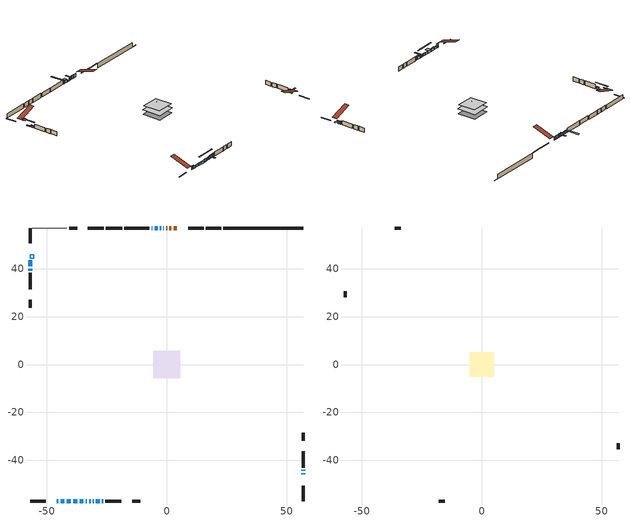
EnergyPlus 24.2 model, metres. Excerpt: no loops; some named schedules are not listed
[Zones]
conditioned space
 floor outside (Floor1 construction): -0.65,-0.65 -0.65,0.65 0.65,0.65 0.65,-0.65 z1.83
 floor adiabatic (AdiabaticFloorConstruction): -5.63,-5.63 -5.63,5.63 5.63,5.63 5.63,-5.63 z1.83
 floor foundation (Slab1 construction): -5.43,-5.43 -5.43,5.43 5.43,5.43 5.43,-5.43 z-0.91
 wall outside (RimJoist2 construction): 15.39,56.92 8.99,56.92 / -56.92,-56.92 -50.51,-56.92 / -56.92,56.92 -56.92,50.51 / 56.92,-56.92 56.92,-50.51 z1.83:2.13
 wall outside (AdiabaticWallConstruction 1): 4.26,56.92 2.87,56.92 / 0.2,56.92 -0.25,56.92 z1.83:3.86
 wall outside (AdiabaticWallConstruction): -1.18,56.92 -1.43,56.92 z1.83:3.81; -45.79,-56.92 -45.18,-56.92 / -33.88,-56.92 -33.27,-56.92 / -32.34,-56.92 -31.73,-56.92 / -5.97,56.92 -6.27,56.92 / -30.8,-56.92 -30.49,-56.92 / -27.11,-56.92 -26.5,-56.92 z1.83:3.36; -44.25,-56.92 -42.72,-56.92 z1.83:3.03; -41.8,-56.92 -39.99,-56.92 / -39.06,-56.92 -37.26,-56.92 z1.83:3.05; 56.92,-45.79 56.92,-45.31 / 56.92,-44.38 56.92,-43.89 z1.83:3.43; -56.92,43.37 -56.92,40.93 z1.83:2.44; -2.36,56.92 -2.89,56.92 z1.83:2.01; -36.33,-56.92 -34.8,-56.92 / -3.82,56.92 -5.04,56.92 / -29.57,-56.92 -28.04,-56.92 z1.83:3.35; -56.92,40 -56.92,39.08 z1.83:2.85
 wall outside (Wall2 construction): -18.64,56.92 -25.34,56.92 / -25.57,-56.92 -18.87,-56.92 / -56.92,38.15 -56.92,31.45 / 56.92,-42.97 56.92,-36.26 z1.83:4.27
 wall outside (Wall6 construction): -37.29,56.92 -40.7,56.92 / -14.47,-56.92 -11.07,-56.92 / -56.92,27.05 -56.92,23.65 / 56.92,-31.86 56.92,-28.46 z1.83:4.27
 wall foundation (FoundationWall1 construction): 23.62,56.92,-0.91 23.62,56.92,1.83 53.59,56.92,1.83 53.59,56.92,-0.8 56.92,56.92,-0.8 56.92,56.92,-0.91
 wall othersidecoefficients (RimJoist1 construction): 22.69,56.92 16.32,56.92 z1.83:2.13
 wall othersidecoefficients (AdiabaticWallConstruction 1): 1.95,56.92 1.12,56.92 z1.83:3.86
 wall othersidecoefficients (Wall1 construction): -7.2,56.92 -17.71,56.92 z1.83:4.27
 wall othersidecoefficients (Wall3 construction): -26.27,56.92 -32.89,56.92 z1.83:4.27
 wall adiabatic (Wall7 construction): -41.62,56.92 -55.99,56.92 z1.83:4.27
 window (WindowConstruction 9): -1.18,56.92 -1.43,56.92 z1.83:3.81
 window (WindowConstruction 6): -45.79,-56.92 -45.18,-56.92 z1.83:3.35
 window (WindowConstruction 7): -44.25,-56.92 -42.72,-56.92 z1.83:3.03
 window (WindowConstruction 8): -41.8,-56.92 -39.99,-56.92 z1.83:3.05
 window (WindowConstruction 17): 56.92,-45.79 56.92,-45.31 z1.83:3.43
 window (WindowConstruction 12): -56.92,43.37 -56.92,40.93 z1.83:2.44
 window (WindowConstruction 13): -39.06,-56.92 -37.26,-56.92 z1.83:3.05
 window (WindowConstruction 10): -2.36,56.92 -2.89,56.92 z1.83:2.01
 window (WindowConstruction 14): -36.33,-56.92 -34.8,-56.92 z1.83:3.35
 window (WindowConstruction 15): -33.88,-56.92 -33.27,-56.92 z1.83:3.35
 window (WindowConstruction 16): -32.34,-56.92 -31.73,-56.92 z1.83:3.35
 window (WindowConstruction 11): 56.92,-44.38 56.92,-43.9 z1.83:3.43
 window (WindowConstruction): -3.82,56.92 -5.04,56.92 z1.83:3.35
 window (WindowConstruction 1): -5.97,56.92 -6.27,56.92 z1.83:3.35
 window (WindowConstruction 2): -56.92,40 -56.92,39.08 z1.83:2.84
 window (WindowConstruction 3): -30.8,-56.92 -30.49,-56.92 z1.83:3.35
 window (WindowConstruction 4): -29.56,-56.92 -28.04,-56.92 z1.83:3.35
 window (WindowConstruction 5): -27.11,-56.92 -26.5,-56.92 z1.83:3.35
 door (Door): 4.26,56.92 2.87,56.92 z1.83:3.86
 door inside (Door 1): 1.95,56.92 1.12,56.92 z1.83:3.86
 door (Door 2): 0.19,56.92 -0.25,56.92 z1.83:3.86
 ceiling adiabatic (AdiabaticFloorConstruction): 5.63,-5.63 5.63,5.63 -5.63,5.63 -5.63,-5.63 z1.83
 roof outside (AdiabaticRoofConstruction): -56.92,44.29,4.27 -55.5,44.29,4.74 -55.5,45.79,4.74 -56.92,45.79,4.27
 skylight (SkylightConstruction): -56.92,44.29,4.27 -55.5,44.29,4.74 -55.5,45.79,4.74 -56.92,45.79,4.27
attic - vented
 floor to conditioned space (Floor2 construction Reversed): -5.1,-5.1 -5.1,5.1 5.1,5.1 5.1,-5.1 z4.27
 floor to conditioned space (Floor3 construction Reversed): -2.28,-2.28 -2.28,2.28 2.28,2.28 2.28,-2.28 z4.27
 wall outside (Wall4 construction): -33.82,56.92 -36.36,56.92 / -17.94,-56.92 -15.4,-56.92 / -56.92,30.52 -56.92,27.98 / 56.92,-35.33 56.92,-32.79 z1.83:4.27
 roof outside (Roof1 construction): 5.19,56.92,4.27 5.19,46.04,7.9 8.06,46.04,7.9 8.06,56.92,4.27; -46.72,-56.92,4.27 -46.72,-46.04,7.9 -49.58,-46.04,7.9 -49.58,-56.92,4.27; -56.92,46.72,4.27 -46.04,46.72,7.9 -46.04,49.58,7.9 -56.92,49.58,4.27; 56.92,-46.72,4.27 46.04,-46.72,7.9 46.04,-49.58,7.9 56.92,-49.58,4.27
shading: -1.61,56.92 -1,56.92 -1,59.36 -1.61,59.36 z3.99; -44.57,-56.92 -46.4,-56.92 -46.4,-57.22 -44.57,-57.22 z3.96; -42.55,-56.92 -44.43,-56.92 -44.43,-57.22 -42.55,-57.22 z3.21; -39.69,-56.92 -42.09,-56.92 -42.09,-57.33 -39.69,-57.33 z3.35; 56.92,-45.13 56.92,-45.97 59.97,-45.97 59.97,-45.13 z3.61; -56.92,37.99 -56.92,46.31 -57.33,46.31 -57.33,37.99 z5.38; -37.08,-56.92 -39.24,-56.92 -39.24,-58.75 -37.08,-58.75 z3.23; -3.07,56.92 -2.18,56.92 -2.18,59.36 -3.07,59.36 z2.19; -31.27,-56.92 -39.87,-56.92 -39.87,-57.22 -31.27,-57.22 z6.89; -29.73,-56.92 -37.41,-56.92 -37.41,-57.22 -29.73,-57.22 z6.89; -28.19,-56.92 -35.88,-56.92 -35.88,-57.22 -28.19,-57.22 z6.89; 56.92,-43.72 56.92,-44.56 57.33,-44.56 57.33,-43.72 z3.61; -5.22,56.92 -3.64,56.92 -3.64,58.44 -5.22,58.44 z3.53; -6.57,56.92 -5.67,56.92 -5.67,65.15 -6.57,65.15 z3.65; -56.92,38.78 -56.92,40.3 -57.33,40.3 -57.33,38.78 z3.14; -30.2,-56.92 -31.1,-56.92 -31.1,-60.88 -30.2,-60.88 z3.65; -27.43,-56.92 -30.17,-56.92 -30.17,-57.22 -27.43,-57.22 z3.96; -25.89,-56.92 -27.72,-56.92 -27.72,-57.22 -25.89,-57.22 z3.96
[Building]
Building 1: Terrain=Suburbs
[Site:Location]
Calgary Intl AP_AB: Latitude {deg}=51.11; Longitude {deg}=-114.02; Time Zone {hr}=-7; Elevation {m}=1084; Keep Site Location Information=Yes
[Site:GroundTemperature:Shallow]
0.326196, -1.55603, -1.70677, -0.813554, 2.7722, 6.34125, 9.43543, 11.3955, 11.562, 9.96783, 6.95256, 3.49299
[Site:WaterMainsTemperature]
Calculation Method=Schedule; Temperature Schedule=mains temperature schedule
[Material] Roughness=Rough; Thermal Absorptance=0.9
Name | Thickness {m} | Conductivity {W/m-K} | Density {kg/m3} | Specific Heat {J/kg-K} | Solar Absorptance | Visible Absorptance
asphalt or fiberglass shingles | 0.00635 | 0.162714 | 1121.4 | 1465.45 | 0.4 | 0.4
asphalt or fiberglass shingles 1 | 0.00635 | 0.162714 | 1121.4 | 1465.45 | 0.7 | 0.7
ceiling loosefill ins | 0.0846667 | 0.0480833 | 16.02 | 1046.75 | 0.7 | 0.7
ceiling stud and cavity | 0.1397 | 0.0762125 | 65.682 | 1177.47 | 0.7 | 0.7
ceiling stud and cavity 1 | 0.1397 | 0.082902 | 65.682 | 1177.47 | 0.7 | 0.7
concrete 4.0 in. | 0.1016 | 1.803125 | 2242.8 | 837.4 | 0.7 | 0.7
concrete 8.0 in. | 0.2032 | 1.803125 | 2242.8 | 837.4 | 0.7 | 0.7
door material | 0.04445 | 0.053851 | 512.64 | 1214.23 | 0.7 | 0.7
door material 1 | 0.04445 | 0.060037 | 512.64 | 1214.23 | 0.7 | 0.7
exterior vertical ins | 0.046611 | 0.029427 | 32.04 | 1214.23 | 0.7 | 0.7
floor covering | 0.0127 | 0.0433444 | 54.468 | 1339.84 | 0.6 | 0.6
floor rigid ins | 0.103632 | 0.029427 | 32.04 | 1214.23 | 0.7 | 0.7
floor rigid ins 1; roof rigid ins; wall rigid ins 2 | 0.512978 | 0.029427 | 32.04 | 1214.23 | 0.7 | 0.7
floor stud and cavity | 0.1397 | 0.0987772 | 92.3553 | 1139.71 | 0.7 | 0.7
floor stud and cavity 1 | 0.1397 | 1.75129 | 37.0049 | 1207.88 | 0.7 | 0.7
furniture material conditioned space 1 | 0.1524 | 0.115458 | 640.8 | 1214.23 | 0.6 | 0.6
gypsum board | 0.0127 | 0.160291 | 801 | 837.4 | 0.6 | 0.6
gypsum board 1 | 0.0127 | 0.160291 | 801 | 837.4 | 0.7 | 0.7
osb sheathing 0.5 in. | 0.0127 | 0.115458 | 512.64 | 1214.23 | 0.7 | 0.7
osb sheathing 0.75 in. | 0.01905 | 0.115458 | 512.64 | 1214.23 | 0.7 | 0.7
osb sheathing 2.0 in. | 0.0508 | 0.115458 | 512.64 | 1214.23 | 0.7 | 0.7
rim joist rigid ins; wall rigid ins 1 | 0.051816 | 0.029427 | 32.04 | 1214.23 | 0.7 | 0.7
rim joist stud and cavity | 0.0508 | 0.0466734 | 125.044 | 1163.47 | 0.6 | 0.6
rim joist stud and cavity 1 | 0.0508 | 0.0515565 | 125.044 | 1163.47 | 0.6 | 0.6
roof stud and cavity | 0.18415 | 1.78685 | 37.0049 | 1207.88 | 0.6 | 0.6
wall rigid ins | 0.051816 | 0.029427 | 32.04 | 1214.23 | 0.4 | 0.4
wall stud and cavity | 0.1397 | 0.356517 | 139.0536 | 1170.24 | 0.7 | 0.7
wall stud and cavity 1 | 0.1397 | 0.250284 | 139.0536 | 1170.24 | 0.7 | 0.7
wall stud and cavity 2 | 0.1397 | 0.19047 | 139.0536 | 1170.24 | 0.7 | 0.7
wall stud and cavity 3 | 0.0889 | 6.1454 | 50.32683 | 1063.81 | 0.6 | 0.6
wall stud and cavity 4 | 0.1397 | 0.33504 | 139.0536 | 1170.24 | 0.7 | 0.7
wall stud and cavity 5 | 0.1397 | 0.193726 | 139.0536 | 1170.24 | 0.7 | 0.7
wall stud and cavity 6 | 0.0889 | 0.380278 | 52.3479 | 1209.89 | 0.7 | 0.7
wall stud and cavity 7 | 0.0889 | 0.391764 | 83.0341 | 1211.67 | 0.7 | 0.7
wood siding | 0.0254 | 0.102417 | 544.68 | 1172.36 | 0.4 | 0.4
wood siding 1 | 0.00254 | 0.102417 | 544.68 | 1172.36 | 0.4 | 0.4
wood siding 2; wood siding 3; wood siding 4 | 0.0254 | 0.102417 | 544.68 | 1172.36 | 0.7 | 0.7
[WindowMaterial:SimpleGlazingSystem]
Name | U-Factor {W/m2-K} | Solar Heat Gain Coefficient
SkylightMaterial | 2.4897 | 0.6198
WindowMaterial | 2.78847 | 0.62
WindowMaterial 1 | 2.750991 | 0.39
WindowMaterial 10 | 2.15253 | 0.31
WindowMaterial 11 | 2.76008 | 0.61
WindowMaterial 12 | 2.76916 | 0.49
WindowMaterial 13 | 2.78449 | 0.68
WindowMaterial 2 | 2.779381 | 0.56
WindowMaterial 3 | 2.736796 | 0.54
WindowMaterial 4 | 2.78619 | 0.68
WindowMaterial 5 | 2.76746 | 0.63
WindowMaterial 6 | 2.77597 | 0.54
WindowMaterial 7 | 2.78279 | 0.67
WindowMaterial 8 | 2.79017 | 0.63
WindowMaterial 9 | 2.728279 | 0.5
[Construction]
AdiabaticFloorConstruction: floor stud and cavity 1, floor rigid ins 1, osb sheathing 0.75 in., floor covering
AdiabaticRoofConstruction: asphalt or fiberglass shingles 1, roof rigid ins, osb sheathing 0.75 in., roof stud and cavity
AdiabaticWallConstruction: wood siding 3, wall rigid ins 2, wall stud and cavity 6, gypsum board
AdiabaticWallConstruction 1: wood siding 4, wall rigid ins 2, wall stud and cavity 6, gypsum board
Door; Door 2: door material
Door 1: door material 1
Floor1 construction: floor stud and cavity, floor rigid ins, osb sheathing 0.75 in., floor covering
Floor2 construction Reversed: gypsum board, ceiling stud and cavity, ceiling loosefill ins
Floor3 construction Reversed: gypsum board, ceiling stud and cavity 1, ceiling loosefill ins
FoundationWall1 construction: concrete 8.0 in., gypsum board 1
furniture construction conditioned space 1: furniture material conditioned space 1
PartitionWallConstruction: gypsum board, wall stud and cavity 7, gypsum board
RimJoist1 construction: rim joist rigid ins, osb sheathing 2.0 in., rim joist stud and cavity
RimJoist2 construction: wood siding 2, rim joist rigid ins, osb sheathing 2.0 in., rim joist stud and cavity 1
Roof1 construction: asphalt or fiberglass shingles
SkylightConstruction: SkylightMaterial
Slab1 construction: concrete 4.0 in.
Wall1 construction: wall rigid ins, osb sheathing 0.5 in., wall stud and cavity, gypsum board
Wall2 construction: wood siding, wall rigid ins 1, osb sheathing 0.5 in., wall stud and cavity 1, gypsum board
Wall3 construction: wall rigid ins, osb sheathing 0.5 in., wall stud and cavity 2, gypsum board
Wall4 construction: wood siding 1, wall stud and cavity 3
Wall6 construction: wood siding, wall rigid ins 1, osb sheathing 0.5 in., wall stud and cavity 4, gypsum board
Wall7 construction: wall rigid ins, osb sheathing 0.5 in., wall stud and cavity 5, gypsum board
WindowConstruction: WindowMaterial
WindowConstruction 1: WindowMaterial 1
WindowConstruction 10: WindowMaterial 10
WindowConstruction 11; WindowConstruction 17: WindowMaterial 11
WindowConstruction 12: WindowMaterial 12
WindowConstruction 13: WindowMaterial 13
WindowConstruction 14; WindowConstruction 4: WindowMaterial 4
WindowConstruction 15; WindowConstruction 6: WindowMaterial 6
WindowConstruction 16; WindowConstruction 5: WindowMaterial 5
WindowConstruction 2: WindowMaterial 2
WindowConstruction 3: WindowMaterial 3
WindowConstruction 7: WindowMaterial 7
WindowConstruction 8: WindowMaterial 8
WindowConstruction 9: WindowMaterial 9
[Zone] Multiplier=1; Part of Total Floor Area=Yes
Name | Volume {m3}
attic - vented | 75.6279
conditioned space | 721
[Space]
Name | Zone | Volume {m3}
attic - vented 1 | attic - vented | 75.6279
conditioned space 1 | conditioned space | 721
[ZoneInfiltration:EffectiveLeakageArea]
infil attic - vented 1: Zone or Space=attic - vented 1; Schedule=Always On Discrete; Effective Air Leakage Area {cm2}=4285.38; Stack Coefficient=0.000421798; Wind Coefficient=1.38763e-05
[ZoneMixing]
whole house fan mix: Zone or Space=attic - vented; Schedule=Always On Continuous; Design Flow Rate Calculation Method=Flow/Zone; Design Flow Rate {m3/s}=0; Source Zone or Space=conditioned space
[SurfaceProperty:OtherSideCoefficients]
other non-freezing space: Combined Convective/Radiative Film Coefficient {W/m2-K}=8.35; Constant Temperature Coefficient=1; External Dry-Bulb Temperature Coefficient=0; Ground Temperature Coefficient=0; Wind Speed Coefficient=0; Zone Air Temperature Coefficient=0; Constant Temperature Schedule=other non-freezing space; Previous Other Side Temperature Coefficient=0
[SurfaceProperty:ExposedFoundationPerimeter]
Slab1: Exposed Perimeter Calculation Method=TotalExposedPerimeter; Total Exposed Perimeter {m}=33.299
[InternalMass] Zone or ZoneList=conditioned space; Space or SpaceList=conditioned space 1
Name | Construction | Surface Area {m2}
furniture mass conditioned space 1 | furniture construction conditioned space 1 | 98.5482
partition wall mass | PartitionWallConstruction | 246.37
[Lights]
interior lighting: Zone or ZoneList or Space or SpaceList=conditioned space 1; Schedule=interior lighting schedule; Design Level Calculation Method=LightingLevel; Lighting Level {W}=343.2; Return Air Fraction=0; Fraction Radiant=0.6; Fraction Visible=0.2; Fraction Replaceable=1
[People]
occupants: Zone or ZoneList or Space or SpaceList=conditioned space 1; Number of People Schedule=occupants schedule; Number of People Calculation Method=People; Number of People=3; Fraction Radiant=0.314171; Sensible Heat Fraction=0.56303; Activity Level Schedule=occupants activity schedule; Carbon Dioxide Generation Rate {m3/s-W}=0; Enable ASHRAE 55 Comfort Warnings=No; Mean Radiant Temperature Calculation Type=EnclosureAveraged
[ElectricEquipment] Zone or ZoneList or Space or SpaceList=conditioned space 1; Design Level Calculation Method=EquipmentLevel
Name | Schedule | Design Level {W} | Fraction Latent | Fraction Radiant | Fraction Lost
clothes dryer | clothes dryer schedule | 140.772 | 0.015 | 0.081 | 0.85
clothes washer | clothes washer schedule | 32.1985 | 0.03 | 0.162 | 0.7
cooking range | cooking range schedule | 208.969 | 0.08 | 0.432 | 0.2
dishwasher | dishwasher schedule | 66.8632 | 0.3 | 0.18 | 0.4
fridge | fridge schedule | 72.9452 | 0 | 0.6 | 0
mech vent bath fan 0 | mech vent bath fan 0 schedule | 50.2 | 0 | 0 | 1
mech vent bath fan 1 | mech vent bath fan 1 schedule | 50.2 | 0 | 0 | 1
mech vent house fan | mech vent house fan schedule | 0 | 0 | 0 | 1
mech vent house fan cfis | mech vent house fan cfis schedule | 0 | 0 | 0 | 0
mech vent range fan 0 | mech vent range fan 0 schedule | 57 | 0 | 0 | 1
misc plug loads | misc plug loads schedule | 494.7 | 0.045 | 0.513 | 0.1
whole house fan | Always On Discrete | 0 | 0 | 0 | 1
[OtherEquipment] Zone or ZoneList or Space or SpaceList=conditioned space 1; Design Level Calculation Method=EquipmentLevel
Name | Fuel Type | Schedule | Design Level {W} | Fraction Latent | Fraction Radiant | Fraction Lost
clothes dryer 1 | Electricity | clothes dryer schedule | 0 | 0.015 | 0.081 | 0.85
cooking range 1 | Electricity | cooking range schedule | 0 | 0.08 | 0.432 | 0.2
general water use latent | None | general water use schedule | 59.3978 | 1 | 0 | 0
general water use sensible | None | general water use schedule | -58.539 | 0 | 0.6 | 0
mech vent house fan latent load | None | Always On Discrete | 0 | 1 | 0 | 0
mech vent house fan sensible load | None | Always On Discrete | 0 | 0 | 0 | 0
water heater energy adjustment1 | NaturalGas | Always On Discrete | 0.01 | 0 | 0 | 1
[ZoneInfiltration:DesignFlowRate] Zone or ZoneList or Space or SpaceList=conditioned space 1; Schedule=Always On Discrete; Design Flow Rate Calculation Method=Flow/Zone; Design Flow Rate {m3/s}=0
infil flow; natural vent flow; whole house fan flow
[Foundation:Kiva]
Foundation Kiva 1: Initial Indoor Air Temperature {C}=18; Wall Height Above Grade {m}=1.82999; Wall Depth Below Slab {m}=0.2032; Custom Block Material Name 1=exterior vertical ins; Custom Block Depth 1 {m}=2.74; Custom Block X Position 1 {m}=0.2159; Custom Block Z Position 1 {m}=0
[Foundation:Kiva:Settings]
Soil Conductivity {W/m-K}=0.849921; Soil Density {kg/m3}=1842.3; Soil Specific Heat {J/kg-K}=418.7; Ground Solar Absorptivity=0.9; Ground Thermal Absorptivity=0.9; Ground Surface Roughness {m}=0.03; Far-Field Width {m}=40; Deep-Ground Boundary Condition=ZeroFlux; Deep-Ground Depth {m}=40; Minimum Cell Dimension {m}=0.2; Maximum Cell Growth Coefficient=3; Simulation Timestep=Timestep
[Exterior:Lights]
exterior lighting: Schedule=exterior lighting schedule; Design Level {W}=75.6
[Schedule:Constant]
Name | Hourly Value
Always On Continuous; mech vent house fan schedule; mech vent house fan cfis schedule; Always On Discrete | 1
other non-freezing space; fridge schedule | 0
occupants activity schedule | 117.228
[Schedule:Week:Daily]
interior lighting schedule Week Rule - Jan1-Jan27: interior lighting schedule day, interior lighting schedule day, interior lighting schedule day, interior lighting schedule day, interior lighting schedule day, interior lighting schedule day, interior lighting schedule day, interior lighting schedule default day, interior lighting schedule default day, interior lighting schedule default day, interior lighting schedule default day, interior lighting schedule default day
interior lighting schedule Week Rule - Jan28-Feb3: interior lighting schedule day, interior lighting schedule day, interior lighting schedule day, interior lighting schedule day, interior lighting schedule day 1, interior lighting schedule day 1, interior lighting schedule day 1, interior lighting schedule default day, interior lighting schedule default day, interior lighting schedule default day, interior lighting schedule default day, interior lighting schedule default day
interior lighting schedule Week Rule - Feb4-Feb24: interior lighting schedule day 1, interior lighting schedule day 1, interior lighting schedule day 1, interior lighting schedule day 1, interior lighting schedule day 1, interior lighting schedule day 1, interior lighting schedule day 1, interior lighting schedule default day, interior lighting schedule default day, interior lighting schedule default day, interior lighting schedule default day, interior lighting schedule default day
interior lighting schedule Week Rule - Feb25-Mar3: interior lighting schedule day 1, interior lighting schedule day 1, interior lighting schedule day 1, interior lighting schedule day 1, interior lighting schedule day 2, interior lighting schedule day 2, interior lighting schedule day 2, interior lighting schedule default day, interior lighting schedule default day, interior lighting schedule default day, interior lighting schedule default day, interior lighting schedule default day
interior lighting schedule Week Rule - Mar4-Mar31: interior lighting schedule day 2, interior lighting schedule day 2, interior lighting schedule day 2, interior lighting schedule day 2, interior lighting schedule day 2, interior lighting schedule day 2, interior lighting schedule day 2, interior lighting schedule default day, interior lighting schedule default day, interior lighting schedule default day, interior lighting schedule default day, interior lighting schedule default day
interior lighting schedule Week Rule - Apr1-Apr28: interior lighting schedule day 3, interior lighting schedule day 3, interior lighting schedule day 3, interior lighting schedule day 3, interior lighting schedule day 3, interior lighting schedule day 3, interior lighting schedule day 3, interior lighting schedule default day, interior lighting schedule default day, interior lighting schedule default day, interior lighting schedule default day, interior lighting schedule default day
interior lighting schedule Week Rule - Apr29-May5: interior lighting schedule day 3, interior lighting schedule day 3, interior lighting schedule day 4, interior lighting schedule day 4, interior lighting schedule day 4, interior lighting schedule day 4, interior lighting schedule day 4, interior lighting schedule default day, interior lighting schedule default day, interior lighting schedule default day, interior lighting schedule default day, interior lighting schedule default day
interior lighting schedule Week Rule - May6-May26: interior lighting schedule day 4, interior lighting schedule day 4, interior lighting schedule day 4, interior lighting schedule day 4, interior lighting schedule day 4, interior lighting schedule day 4, interior lighting schedule day 4, interior lighting schedule default day, interior lighting schedule default day, interior lighting schedule default day, interior lighting schedule default day, interior lighting schedule default day
interior lighting schedule Week Rule - May27-Jun2: interior lighting schedule day 4, interior lighting schedule day 4, interior lighting schedule day 4, interior lighting schedule day 4, interior lighting schedule day 4, interior lighting schedule day 5, interior lighting schedule day 5, interior lighting schedule default day, interior lighting schedule default day, interior lighting schedule default day, interior lighting schedule default day, interior lighting schedule default day
interior lighting schedule Week Rule - Jun3-Jun30: interior lighting schedule day 5, interior lighting schedule day 5, interior lighting schedule day 5, interior lighting schedule day 5, interior lighting schedule day 5, interior lighting schedule day 5, interior lighting schedule day 5, interior lighting schedule default day, interior lighting schedule default day, interior lighting schedule default day, interior lighting schedule default day, interior lighting schedule default day
interior lighting schedule Week Rule - Jul1-Jul28: interior lighting schedule day 6, interior lighting schedule day 6, interior lighting schedule day 6, interior lighting schedule day 6, interior lighting schedule day 6, interior lighting schedule day 6, interior lighting schedule day 6, interior lighting schedule default day, interior lighting schedule default day, interior lighting schedule default day, interior lighting schedule default day, interior lighting schedule default day
interior lighting schedule Week Rule - Jul29-Aug4: interior lighting schedule day 6, interior lighting schedule day 6, interior lighting schedule day 6, interior lighting schedule day 7, interior lighting schedule day 7, interior lighting schedule day 7, interior lighting schedule day 7, interior lighting schedule default day, interior lighting schedule default day, interior lighting schedule default day, interior lighting schedule default day, interior lighting schedule default day
interior lighting schedule Week Rule - Aug5-Aug25: interior lighting schedule day 7, interior lighting schedule day 7, interior lighting schedule day 7, interior lighting schedule day 7, interior lighting schedule day 7, interior lighting schedule day 7, interior lighting schedule day 7, interior lighting schedule default day, interior lighting schedule default day, interior lighting schedule default day, interior lighting schedule default day, interior lighting schedule default day
interior lighting schedule Week Rule - Aug26-Sep1: interior lighting schedule day 7, interior lighting schedule day 7, interior lighting schedule day 7, interior lighting schedule day 7, interior lighting schedule day 7, interior lighting schedule day 7, interior lighting schedule day 8, interior lighting schedule default day, interior lighting schedule default day, interior lighting schedule default day, interior lighting schedule default day, interior lighting schedule default day
interior lighting schedule Week Rule - Sep2-Sep29: interior lighting schedule day 8, interior lighting schedule day 8, interior lighting schedule day 8, interior lighting schedule day 8, interior lighting schedule day 8, interior lighting schedule day 8, interior lighting schedule day 8, interior lighting schedule default day, interior lighting schedule default day, interior lighting schedule default day, interior lighting schedule default day, interior lighting schedule default day
interior lighting schedule Week Rule - Sep30-Oct6: interior lighting schedule day 8, interior lighting schedule day 9, interior lighting schedule day 9, interior lighting schedule day 9, interior lighting schedule day 9, interior lighting schedule day 9, interior lighting schedule day 9, interior lighting schedule default day, interior lighting schedule default day, interior lighting schedule default day, interior lighting schedule default day, interior lighting schedule default day
interior lighting schedule Week Rule - Oct7-Oct27: interior lighting schedule day 9, interior lighting schedule day 9, interior lighting schedule day 9, interior lighting schedule day 9, interior lighting schedule day 9, interior lighting schedule day 9, interior lighting schedule day 9, interior lighting schedule default day, interior lighting schedule default day, interior lighting schedule default day, interior lighting schedule default day, interior lighting schedule default day
interior lighting schedule Week Rule - Oct28-Nov3: interior lighting schedule day 9, interior lighting schedule day 9, interior lighting schedule day 9, interior lighting schedule day 9, interior lighting schedule day 10, interior lighting schedule day 10, interior lighting schedule day 10, interior lighting schedule default day, interior lighting schedule default day, interior lighting schedule default day, interior lighting schedule default day, interior lighting schedule default day
interior lighting schedule Week Rule - Nov4-Nov24: interior lighting schedule day 10, interior lighting schedule day 10, interior lighting schedule day 10, interior lighting schedule day 10, interior lighting schedule day 10, interior lighting schedule day 10, interior lighting schedule day 10, interior lighting schedule default day, interior lighting schedule default day, interior lighting schedule default day, interior lighting schedule default day, interior lighting schedule default day
interior lighting schedule Week Rule - Nov25-Dec1: interior lighting schedule day 10, interior lighting schedule day 10, interior lighting schedule day 10, interior lighting schedule day 10, interior lighting schedule day 10, interior lighting schedule day 10, interior lighting schedule day 11, interior lighting schedule default day, interior lighting schedule default day, interior lighting schedule default day, interior lighting schedule default day, interior lighting schedule default day
interior lighting schedule Week Rule - Dec2-Dec31: interior lighting schedule day 11, interior lighting schedule day 11, interior lighting schedule day 11, interior lighting schedule day 11, interior lighting schedule day 11, interior lighting schedule day 11, interior lighting schedule day 11, interior lighting schedule default day, interior lighting schedule default day, interior lighting schedule default day, interior lighting schedule default day, interior lighting schedule default day
occupants schedule Week Rule - Jan1-Dec31: occupants schedule day, occupants schedule day, occupants schedule day, occupants schedule day, occupants schedule day, occupants schedule day, occupants schedule day, occupants schedule default day, occupants schedule default day, occupants schedule default day, occupants schedule default day, occupants schedule default day
clothes dryer schedule Week Rule - Jan1-Dec31: clothes dryer schedule day, clothes dryer schedule day, clothes dryer schedule day, clothes dryer schedule day, clothes dryer schedule day, clothes dryer schedule day, clothes dryer schedule day, clothes dryer schedule default day, clothes dryer schedule default day, clothes dryer schedule default day, clothes dryer schedule default day, clothes dryer schedule default day
clothes washer schedule Week Rule - Jan1-Dec31: clothes washer schedule day, clothes washer schedule day, clothes washer schedule day, clothes washer schedule day, clothes washer schedule day, clothes washer schedule day, clothes washer schedule day, clothes washer schedule default day, clothes washer schedule default day, clothes washer schedule default day, clothes washer schedule default day, clothes washer schedule default day
cooking range schedule Week Rule - Jan1-Dec31: cooking range schedule day, cooking range schedule day, cooking range schedule day, cooking range schedule day, cooking range schedule day, cooking range schedule day, cooking range schedule day, cooking range schedule default day, cooking range schedule default day, cooking range schedule default day, cooking range schedule default day, cooking range schedule default day
dishwasher schedule Week Rule - Jan1-Dec31: dishwasher schedule day, dishwasher schedule day, dishwasher schedule day, dishwasher schedule day, dishwasher schedule day, dishwasher schedule day, dishwasher schedule day, dishwasher schedule default day, dishwasher schedule default day, dishwasher schedule default day, dishwasher schedule default day, dishwasher schedule default day
mech vent bath fan 0 schedule Week Rule - Jan1-Dec31: mech vent bath fan 0 schedule day, mech vent bath fan 0 schedule day, mech vent bath fan 0 schedule day, mech vent bath fan 0 schedule day, mech vent bath fan 0 schedule day, mech vent bath fan 0 schedule day, mech vent bath fan 0 schedule day, mech vent bath fan 0 schedule default day, mech vent bath fan 0 schedule default day, mech vent bath fan 0 schedule default day, mech vent bath fan 0 schedule default day, mech vent bath fan 0 schedule default day
mech vent bath fan 1 schedule Week Rule - Jan1-Dec31: mech vent bath fan 1 schedule day, mech vent bath fan 1 schedule day, mech vent bath fan 1 schedule day, mech vent bath fan 1 schedule day, mech vent bath fan 1 schedule day, mech vent bath fan 1 schedule day, mech vent bath fan 1 schedule day, mech vent bath fan 1 schedule default day, mech vent bath fan 1 schedule default day, mech vent bath fan 1 schedule default day, mech vent bath fan 1 schedule default day, mech vent bath fan 1 schedule default day
mech vent range fan 0 schedule Week Rule - Jan1-Dec31: mech vent range fan 0 schedule day, mech vent range fan 0 schedule day, mech vent range fan 0 schedule day, mech vent range fan 0 schedule day, mech vent range fan 0 schedule day, mech vent range fan 0 schedule day, mech vent range fan 0 schedule day, mech vent range fan 0 schedule default day, mech vent range fan 0 schedule default day, mech vent range fan 0 schedule default day, mech vent range fan 0 schedule default day, mech vent range fan 0 schedule default day
misc plug loads schedule Week Rule - Jan1-Dec31: misc plug loads schedule day, misc plug loads schedule day, misc plug loads schedule day, misc plug loads schedule day, misc plug loads schedule day, misc plug loads schedule day, misc plug loads schedule day, misc plug loads schedule default day, misc plug loads schedule default day, misc plug loads schedule default day, misc plug loads schedule default day, misc plug loads schedule default day
general water use schedule Week Rule - Jan1-Dec31: general water use schedule day, general water use schedule day, general water use schedule day, general water use schedule day, general water use schedule day, general water use schedule day, general water use schedule day, general water use schedule default day, general water use schedule default day, general water use schedule default day, general water use schedule default day, general water use schedule default day
exterior lighting schedule Week Rule - Jan1-Jan27: exterior lighting schedule day, exterior lighting schedule day, exterior lighting schedule day, exterior lighting schedule day, exterior lighting schedule day, exterior lighting schedule day, exterior lighting schedule day, exterior lighting schedule default day, exterior lighting schedule default day, exterior lighting schedule default day, exterior lighting schedule default day, exterior lighting schedule default day
exterior lighting schedule Week Rule - Jan28-Feb3: exterior lighting schedule day, exterior lighting schedule day, exterior lighting schedule day, exterior lighting schedule day, exterior lighting schedule day 1, exterior lighting schedule day 1, exterior lighting schedule day 1, exterior lighting schedule default day, exterior lighting schedule default day, exterior lighting schedule default day, exterior lighting schedule default day, exterior lighting schedule default day
exterior lighting schedule Week Rule - Feb4-Feb24: exterior lighting schedule day 1, exterior lighting schedule day 1, exterior lighting schedule day 1, exterior lighting schedule day 1, exterior lighting schedule day 1, exterior lighting schedule day 1, exterior lighting schedule day 1, exterior lighting schedule default day, exterior lighting schedule default day, exterior lighting schedule default day, exterior lighting schedule default day, exterior lighting schedule default day
[Schedule:Year]
interior lighting schedule: interior lighting schedule Week Rule - Jan1-Jan27, 1, 1, 1, 27, interior lighting schedule Week Rule - Jan28-Feb3, 1, 28, 2, 3, interior lighting schedule Week Rule - Feb4-Feb24, 2, 4, 2, 24, interior lighting schedule Week Rule - Feb25-Mar3, 2, 25, 3, 3, interior lighting schedule Week Rule - Mar4-Mar31, 3, 4, 3, 31, interior lighting schedule Week Rule - Apr1-Apr28, 4, 1, 4, 28, interior lighting schedule Week Rule - Apr29-May5, 4, 29, 5, 5, interior lighting schedule Week Rule - May6-May26, 5, 6, 5, 26, interior lighting schedule Week Rule - May27-Jun2, 5, 27, 6, 2, interior lighting schedule Week Rule - Jun3-Jun30, 6, 3, 6, 30, interior lighting schedule Week Rule - Jul1-Jul28, 7, 1, 7, 28, interior lighting schedule Week Rule - Jul29-Aug4, 7, 29, 8, 4, interior lighting schedule Week Rule - Aug5-Aug25, 8, 5, 8, 25, interior lighting schedule Week Rule - Aug26-Sep1, 8, 26, 9, 1, interior lighting schedule Week Rule - Sep2-Sep29, 9, 2, 9, 29, interior lighting schedule Week Rule - Sep30-Oct6, 9, 30, 10, 6, interior lighting schedule Week Rule - Oct7-Oct27, 10, 7, 10, 27, interior lighting schedule Week Rule - Oct28-Nov3, 10, 28, 11, 3, interior lighting schedule Week Rule - Nov4-Nov24, 11, 4, 11, 24, interior lighting schedule Week Rule - Nov25-Dec1, 11, 25, 12, 1, interior lighting schedule Week Rule - Dec2-Dec31, 12, 2, 12, 31
occupants schedule: occupants schedule Week Rule - Jan1-Dec31, 1, 1, 12, 31
clothes dryer schedule: clothes dryer schedule Week Rule - Jan1-Dec31, 1, 1, 12, 31
clothes washer schedule: clothes washer schedule Week Rule - Jan1-Dec31, 1, 1, 12, 31
cooking range schedule: cooking range schedule Week Rule - Jan1-Dec31, 1, 1, 12, 31
dishwasher schedule: dishwasher schedule Week Rule - Jan1-Dec31, 1, 1, 12, 31
mech vent bath fan 0 schedule: mech vent bath fan 0 schedule Week Rule - Jan1-Dec31, 1, 1, 12, 31
mech vent bath fan 1 schedule: mech vent bath fan 1 schedule Week Rule - Jan1-Dec31, 1, 1, 12, 31
mech vent range fan 0 schedule: mech vent range fan 0 schedule Week Rule - Jan1-Dec31, 1, 1, 12, 31
misc plug loads schedule: misc plug loads schedule Week Rule - Jan1-Dec31, 1, 1, 12, 31
general water use schedule: general water use schedule Week Rule - Jan1-Dec31, 1, 1, 12, 31
exterior lighting schedule: exterior lighting schedule Week Rule - Jan1-Jan27, 1, 1, 1, 27, exterior lighting schedule Week Rule - Jan28-Feb3, 1, 28, 2, 3, exterior lighting schedule Week Rule - Feb4-Feb24, 2, 4, 2, 24, exterior lighting schedule Week Rule - Feb25-Mar3, 2, 25, 3, 3, exterior lighting schedule Week Rule - Mar4-Mar31, 3, 4, 3, 31, exterior lighting schedule Week Rule - Apr1-Apr28, 4, 1, 4, 28, exterior lighting schedule Week Rule - Apr29-May5, 4, 29, 5, 5, exterior lighting schedule Week Rule - May6-May26, 5, 6, 5, 26, exterior lighting schedule Week Rule - May27-Jun2, 5, 27, 6, 2, exterior lighting schedule Week Rule - Jun3-Jun30, 6, 3, 6, 30, exterior lighting schedule Week Rule - Jul1-Jul28, 7, 1, 7, 28, exterior lighting schedule Week Rule - Jul29-Aug4, 7, 29, 8, 4, exterior lighting schedule Week Rule - Aug5-Aug25, 8, 5, 8, 25, exterior lighting schedule Week Rule - Aug26-Sep1, 8, 26, 9, 1, exterior lighting schedule Week Rule - Sep2-Sep29, 9, 2, 9, 29, exterior lighting schedule Week Rule - Sep30-Oct6, 9, 30, 10, 6, exterior lighting schedule Week Rule - Oct7-Oct27, 10, 7, 10, 27, exterior lighting schedule Week Rule - Oct28-Nov3, 10, 28, 11, 3, exterior lighting schedule Week Rule - Nov4-Nov24, 11, 4, 11, 24, exterior lighting schedule Week Rule - Nov25-Dec1, 11, 25, 12, 1, exterior lighting schedule Week Rule - Dec2-Dec31, 12, 2, 12, 31
[Schedule:Compact]
mains temperature schedule: Through: 01/01, For: AllDays, Until: 24:00, 5.30611, Through: 01/02, For: AllDays, Until: 24:00, 5.24556, Through: 01/03, For: AllDays, Until: 24:00, 5.18611, Through: 01/04, For: AllDays, Until: 24:00, 5.12778, Through: 01/05, For: AllDays, Until: 24:00, 5.07, Through: 01/06, For: AllDays, Until: 24:00, 5.01278, Through: 01/07, For: AllDays, Until: 24:00, 4.95722, Through: 01/08, For: AllDays, Until: 24:00, 4.90222, Through: 01/09, For: AllDays, Until: 24:00, 4.84778, Through: 01/10, For: AllDays, Until: 24:00, 4.795, Through: 01/11, For: AllDays, Until: 24:00, 4.74278, Through: 01/12, For: AllDays, Until: 24:00, 4.69167, Through: 01/13, For: AllDays, Until: 24:00, 4.64111, Through: 01/14, For: AllDays, Until: 24:00, 4.59222, Through: 01/15, For: AllDays, Until: 24:00, 4.54389, Through: 01/16, For: AllDays, Until: 24:00, 4.49722, Through: 01/17, For: AllDays, Until: 24:00, 4.45111, Through: 01/18, For: AllDays, Until: 24:00, 4.40611, Through: 01/19, For: AllDays, Until: 24:00, 4.36222, Through: 01/20, For: AllDays, Until: 24:00, 4.32, Through: 01/21, For: AllDays, Until: 24:00, 4.27833, Through: 01/22, For: AllDays, Until: 24:00, 4.23778, Through: 01/23, For: AllDays, Until: 24:00, 4.19833, Through: 01/24, For: AllDays, Until: 24:00, 4.16056, Through: 01/25, For: AllDays, Until: 24:00, 4.12333, Through: 01/26, For: AllDays, Until: 24:00, 4.08778, Through: 01/27, For: AllDays, Until: 24:00, 4.05278, Through: 01/28, For: AllDays, Until: 24:00, 4.01944, Through: 01/29, For: AllDays, Until: 24:00, 3.98722, Through: 01/30, For: AllDays, Until: 24:00, 3.95611, Through: 01/31, For: AllDays, Until: 24:00, 3.92667, Through: 02/01, For: AllDays, Until: 24:00, 3.89778, Through: 02/02, For: AllDays, Until: 24:00, 3.87056, Through: 02/03, For: AllDays, Until: 24:00, 3.84444, Through: 02/04, For: AllDays, Until: 24:00, 3.82, Through: 02/05, For: AllDays, Until: 24:00, 3.79611, Through: 02/06, For: AllDays, Until: 24:00, 3.77389, Through: 02/07, For: AllDays, Until: 24:00, 3.75333, Through: 02/08, For: AllDays, Until: 24:00, 3.73333, Through: 02/09, For: AllDays, Until: 24:00, 3.715, Through: 02/10, For: AllDays, Until: 24:00, 3.69778, Through: 02/11, For: AllDays, Until: 24:00, 3.68222, Through: 02/12, For: AllDays, Until: 24:00, 3.66778, Through: 02/13, For: AllDays, Until: 24:00, 3.65444, Through: 02/14, For: AllDays, Until: 24:00, 3.64278, Through: 02/15, For: AllDays, Until: 24:00, 3.63222, Through: 02/16, For: AllDays, Until: 24:00, 3.62278, Through: 02/17, For: AllDays, Until: 24:00, 3.615, Through: 02/18, For: AllDays, Until: 24:00, 3.60833, Through: 02/19, For: AllDays, Until: 24:00, 3.60333, Through: 02/20, For: AllDays, Until: 24:00, 3.59944, Through: 02/21, For: AllDays, Until: 24:00, 3.59667, Through: 02/22, For: AllDays, Until: 24:00, 3.59556, Through: 02/23, For: AllDays, Until: 24:00, 3.59556, Through: 02/24, For: AllDays, Until: 24:00, 3.59722, Through: 02/25, For: AllDays, Until: 24:00, 3.6, Through: 02/26, For: AllDays, Until: 24:00, 3.60389, Through: 02/27, For: AllDays, Until: 24:00, 3.60944, Through: 02/28, For: AllDays, Until: 24:00, 3.61611, Through: 03/01, For: AllDays, Until: 24:00, 3.62444, Through: 03/02, For: AllDays, Until: 24:00, 3.63333, Through: 03/03, For: AllDays, Until: 24:00, 3.64444, Through: 03/04, For: AllDays, Until: 24:00, 3.65611, Through: 03/05, For: AllDays, Until: 24:00, 3.67, Through: 03/06, For: AllDays, Until: 24:00, 3.68444, Through: 03/07, For: AllDays, Until: 24:00, 3.70056, Through: 03/08, For: AllDays, Until: 24:00, 3.71778, Through: 03/09, For: AllDays, Until: 24:00, 3.73611, Through: 03/10, For: AllDays, Until: 24:00, 3.75611, Through: 03/11, For: AllDays, Until: 24:00, 3.77722, Through: 03/12, For: AllDays, Until: 24:00, 3.79944, Through: 03/13, For: AllDays, Until: 24:00, 3.82333, Through: 03/14, For: AllDays, Until: 24:00, 3.84833, Through: 03/15, For: AllDays, Until: 24:00, 3.87444, Through: 03/16, For: AllDays, Until: 24:00, 3.90222, Through: 03/17, For: AllDays, Until: 24:00, 3.93056, Through: 03/18, For: AllDays, Until: 24:00, 3.96056, Through: 03/19, For: AllDays, Until: 24:00, 3.99167, Through: 03/20, For: AllDays, Until: 24:00, 4.02444, Through: 03/21, For: AllDays, Until: 24:00, 4.05778, Through: 03/22, For: AllDays, Until: 24:00, 4.09278, Through: 03/23, For: AllDays, Until: 24:00, 4.12833, Through: 03/24, For: AllDays, Until: 24:00, 4.16556, Through: 03/25, For: AllDays, Until: 24:00, 4.20389, Through: 03/26, For: AllDays, Until: 24:00, 4.24333, Through: 03/27, For: AllDays, Until: 24:00, 4.28389, Through: 03/28, For: AllDays, Until: 24:00, 4.32611, Through: 03/29, For: AllDays, Until: 24:00, 4.36889, Through: 03/30, For: AllDays, Until: 24:00, 4.41278, Through: 03/31, For: AllDays, Until: 24:00, 4.45778, Through: 04/01, For: AllDays, Until: 24:00, 4.50389, Through: 04/02, For: AllDays, Until: 24:00, 4.55111, Through: 04/03, For: AllDays, Until: 24:00, 4.59944, Through: 04/04, For: AllDays, Until: 24:00, 4.64833, Through: 04/05, For: AllDays, Until: 24:00, 4.69889, Through: 04/06, For: AllDays, Until: 24:00, 4.75, Through: 04/07, For: AllDays, Until: 24:00, 4.80222, Through: 04/08, For: AllDays, Until: 24:00, 4.85556, Through: 04/09, For: AllDays, Until: 24:00, 4.91, Through: 04/10, For: AllDays, Until: 24:00, 4.965, Through: 04/11, For: AllDays, Until: 24:00, 5.02111, Through: 04/12, For: AllDays, Until: 24:00, 5.07833, Through: 04/13, For: AllDays, Until: 24:00, 5.13611, Through: 04/14, For: AllDays, Until: 24:00, 5.195, Through: 04/15, For: AllDays, Until: 24:00, 5.25444, Through: 04/16, For: AllDays, Until: 24:00, 5.315, Through: 04/17, For: AllDays, Until: 24:00, 5.37611, Through: 04/18, For: AllDays, Until: 24:00, 5.43833, Through: 04/19, For: AllDays, Until: 24:00, 5.50111, Through: 04/20, For: AllDays, Until: 24:00, 5.565, Through: 04/21, For: AllDays, Until: 24:00, 5.62944, Through: 04/22, For: AllDays, Until: 24:00, 5.69444, Through: 04/23, For: AllDays, Until: 24:00, 5.76, Through: 04/24, For: AllDays, Until: 24:00, 5.82667, Through: 04/25, For: AllDays, Until: 24:00, 5.89389, Through: 04/26, For: AllDays, Until: 24:00, 5.96167, Through: 04/27, For: AllDays, Until: 24:00, 6.03056, Through: 04/28, For: AllDays, Until: 24:00, 6.09944, Through: 04/29, For: AllDays, Until: 24:00, 6.16944, Through: 04/30, For: AllDays, Until: 24:00, 6.23944, Through: 05/01, For: AllDays, Until: 24:00, 6.31056, Through: 05/02, For: AllDays, Until: 24:00, 6.38167, Through: 05/03, For: AllDays, Until: 24:00, 6.45333, Through: 05/04, For: AllDays, Until: 24:00, 6.52611, Through: 05/05, For: AllDays, Until: 24:00, 6.59889, Through: 05/06, For: AllDays, Until: 24:00, 6.67167, Through: 05/07, For: AllDays, Until: 24:00, 6.74556, Through: 05/08, For: AllDays, Until: 24:00, 6.81944, Through: 05/09, For: AllDays, Until: 24:00, 6.89389, Through: 05/10, For: AllDays, Until: 24:00, 6.96889, Through: 05/11, For: AllDays, Until: 24:00, 7.04389, Through: 05/12, For: AllDays, Until: 24:00, 7.11944, Through: 05/13, For: AllDays, Until: 24:00, 7.195, Through: 05/14, For: AllDays, Until: 24:00, 7.27111, Through: 05/15, For: AllDays, Until: 24:00, 7.34722, Through: 05/16, For: AllDays, Until: 24:00, 7.42389, Through: 05/17, For: AllDays, Until: 24:00, 7.50056, Through: 05/18, For: AllDays, Until: 24:00, 7.57722, Through: 05/19, For: AllDays, Until: 24:00, 7.65444, Through: 05/20, For: AllDays, Until: 24:00, 7.73167, Through: 05/21, For: AllDays, Until: 24:00, 7.80889, Through: 05/22, For: AllDays, Until: 24:00, 7.88611, Through: 05/23, For: AllDays, Until: 24:00, 7.96333, Through: 05/24, For: AllDays, Until: 24:00, 8.04111, Through: 05/25, For: AllDays, Until: 24:00, 8.11833, Through: 05/26, For: AllDays, Until: 24:00, 8.19611, Through: 05/27, For: AllDays, Until: 24:00, 8.27333, Through: 05/28, For: AllDays, Until: 24:00, 8.35056, Through: 05/29, For: AllDays, Until: 24:00, 8.42778, Through: 05/30, For: AllDays, Until: 24:00, 8.505, Through: 05/31, For: AllDays, Until: 24:00, 8.58222, Through: 06/01, For: AllDays, Until: 24:00, 8.65889, Through: 06/02, For: AllDays, Until: 24:00, 8.73556, Through: 06/03, For: AllDays, Until: 24:00, 8.81222, Through: 06/04, For: AllDays, Until: 24:00, 8.88889, Through: 06/05, For: AllDays, Until: 24:00, 8.965, Through: 06/06, For: AllDays, Until: 24:00, 9.04056, Through: 06/07, For: AllDays, Until: 24:00, 9.11611, Through: 06/08, For: AllDays, Until: 24:00, 9.19167, Through: 06/09, For: AllDays, Until: 24:00, 9.26667, Through: 06/10, For: AllDays, Until: 24:00, 9.34111, Through: 06/11, For: AllDays, Until: 24:00, 9.41556, Through: 06/12, For: AllDays, Until: 24:00, 9.48889, Through: 06/13, For: AllDays, Until: 24:00, 9.56278, Through: 06/14, For: AllDays, Until: 24:00, 9.63556, Through: 06/15, For: AllDays, Until: 24:00, 9.70833, Through: 06/16, For: AllDays, Until: 24:00, 9.78, Through: 06/17, For: AllDays, Until: 24:00, 9.85167, Through: 06/18, For: AllDays, Until: 24:00, 9.92278, Through: 06/19, For: AllDays, Until: 24:00, 9.99333, Through: 06/20, For: AllDays, Until: 24:00, 10.0633, Through: 06/21, For: AllDays, Until: 24:00, 10.1328, Through: 06/22, For: AllDays, Until: 24:00, 10.2011, Through: 06/23, For: AllDays, Until: 24:00, 10.2694, Through: 06/24, For: AllDays, Until: 24:00, 10.3367, Through: 06/25, For: AllDays, Until: 24:00, 10.4039, Through: 06/26, For: AllDays, Until: 24:00, 10.47, Through: 06/27, For: AllDays, Until: 24:00, 10.5356, Through: 06/28, For: AllDays, Until: 24:00, 10.6, Through: 06/29, For: AllDays, Until: 24:00, 10.6639, Through: 06/30, For: AllDays, Until: 24:00, 10.7272, Through: 07/01, For: AllDays, Until: 24:00, 10.7894, Through: 07/02, For: AllDays, Until: 24:00, 10.8511, Through: 07/03, For: AllDays, Until: 24:00, 10.9122, Through: 07/04, For: AllDays, Until: 24:00, 10.9722, Through: 07/05, For: AllDays, Until: 24:00, 11.0311, Through: 07/06, For: AllDays, Until: 24:00, 11.0894, Through: 07/07, For: AllDays, Until: 24:00, 11.1467, Through: 07/08, For: AllDays, Until: 24:00, 11.2033, Through: 07/09, For: AllDays, Until: 24:00, 11.2589, Through: 07/10, For: AllDays, Until: 24:00, 11.3133, Through: 07/11, For: AllDays, Until: 24:00, 11.3672, Through: 07/12, For: AllDays, Until: 24:00, 11.42, Through: 07/13, For: AllDays, Until: 24:00, 11.4717, Through: 07/14, For: AllDays, Until: 24:00, 11.5222, Through: 07/15, For: AllDays, Until: 24:00, 11.5717, Through: 07/16, For: AllDays, Until: 24:00, 11.6206, Through: 07/17, For: AllDays, Until: 24:00, 11.6683, Through: 07/18, For: AllDays, Until: 24:00, 11.715, Through: 07/19, For: AllDays, Until: 24:00, 11.76, Through: 07/20, For: AllDays, Until: 24:00, 11.8044, Through: 07/21, For: AllDays, Until: 24:00, 11.8478, Through: 07/22, For: AllDays, Until: 24:00, 11.89, Through: 07/23, For: AllDays, Until: 24:00, 11.9311, Through: 07/24, For: AllDays, Until: 24:00, 11.9711, Through: 07/25, For: AllDays, Until: 24:00, 12.01, Through: 07/26, For: AllDays, Until: 24:00, 12.0478, Through: 07/27, For: AllDays, Until: 24:00, 12.0839, Through: 07/28, For: AllDays, Until: 24:00, 12.1194, Through: 07/29, For: AllDays, Until: 24:00, 12.1533, Through: 07/30, For: AllDays, Until: 24:00, 12.1861, Through: 07/31, For: AllDays, Until: 24:00, 12.2178, Through: 08/01, For: AllDays, Until: 24:00, 12.2483, Through: 08/02, For: AllDays, Until: 24:00, 12.2778, Through: 08/03, For: AllDays, Until: 24:00, 12.3056, Through: 08/04, For: AllDays, Until: 24:00, 12.3322, Through: 08/05, For: AllDays, Until: 24:00, 12.3578, Through: 08/06, For: AllDays, Until: 24:00, 12.3822, Through: 08/07, For: AllDays, Until: 24:00, 12.405, Through: 08/08, For: AllDays, Until: 24:00, 12.4267, Through: 08/09, For: AllDays, Until: 24:00, 12.4472, Through: 08/10, For: AllDays, Until: 24:00, 12.4661, Through: 08/11, For: AllDays, Until: 24:00, 12.4839, Through: 08/12, For: AllDays, Until: 24:00, 12.5006, Through: 08/13, For: AllDays, Until: 24:00, 12.5156, Through: 08/14, For: AllDays, Until: 24:00, 12.5294, Through: 08/15, For: AllDays, Until: 24:00, 12.5422, Through: 08/16, For: AllDays, Until: 24:00, 12.5533, Through: 08/17, For: AllDays, Until: 24:00, 12.5633, Through: 08/18, For: AllDays, Until: 24:00, 12.5722, Through: 08/19, For: AllDays, Until: 24:00, 12.5794, Through: 08/20, For: AllDays, Until: 24:00, 12.585, Through: 08/21, For: AllDays, Until: 24:00, 12.59, Through: 08/22, For: AllDays, Until: 24:00, 12.5933, Through: 08/23, For: AllDays, Until: 24:00, 12.595, Through: 08/24, For: AllDays, Until: 24:00, 12.5961, Through: 08/25, For: AllDays, Until: 24:00, 12.595, Through: 08/26, For: AllDays, Until: 24:00, 12.5933, Through: 08/27, For: AllDays, Until: 24:00, 12.59, Through: 08/28, For: AllDays, Until: 24:00, 12.585, Through: 08/29, For: AllDays, Until: 24:00, 12.5789, Through: 08/30, For: AllDays, Until: 24:00, 12.5717, Through: 08/31, For: AllDays, Until: 24:00, 12.5633, Through: 09/01, For: AllDays, Until: 24:00, 12.5533, Through: 09/02, For: AllDays, Until: 24:00, 12.5417, Through: 09/03, For: AllDays, Until: 24:00, 12.5289, Through: 09/04, For: AllDays, Until: 24:00, 12.515, Through: 09/05, For: AllDays, Until: 24:00, 12.5, Through: 09/06, For: AllDays, Until: 24:00, 12.4833, Through: 09/07, For: AllDays, Until: 24:00, 12.4656, Through: 09/08, For: AllDays, Until: 24:00, 12.4467, Through: 09/09, For: AllDays, Until: 24:00, 12.4261, Through: 09/10, For: AllDays, Until: 24:00, 12.4044, Through: 09/11, For: AllDays, Until: 24:00, 12.3811, Through: 09/12, For: AllDays, Until: 24:00, 12.3572, Through: 09/13, For: AllDays, Until: 24:00, 12.3317, Through: 09/14, For: AllDays, Until: 24:00, 12.3044, Through: 09/15, For: AllDays, Until: 24:00, 12.2767, Through: 09/16, For: AllDays, Until: 24:00, 12.2472, Through: 09/17, For: AllDays, Until: 24:00, 12.2167, Through: 09/18, For: AllDays, Until: 24:00, 12.185, Through: 09/19, For: AllDays, Until: 24:00, 12.1522, Through: 09/20, For: AllDays, Until: 24:00, 12.1183, Through: 09/21, For: AllDays, Until: 24:00, 12.0828, Through: 09/22, For: AllDays, Until: 24:00, 12.0461, Through: 09/23, For: AllDays, Until: 24:00, 12.0089, Through: 09/24, For: AllDays, Until: 24:00, 11.97, Through: 09/25, For: AllDays, Until: 24:00, 11.93, Through: 09/26, For: AllDays, Until: 24:00, 11.8889, Through: 09/27, For: AllDays, Until: 24:00, 11.8467, Through: 09/28, For: AllDays, Until: 24:00, 11.8033, Through: 09/29, For: AllDays, Until: 24:00, 11.7589, Through: 09/30, For: AllDays, Until: 24:00, 11.7133, Through: 10/01, For: AllDays, Until: 24:00, 11.6667, Through: 10/02, For: AllDays, Until: 24:00, 11.6189, Through: 10/03, For: AllDays, Until: 24:00, 11.5706, Through: 10/04, For: AllDays, Until: 24:00, 11.5206, Through: 10/05, For: AllDays, Until: 24:00, 11.47, Through: 10/06, For: AllDays, Until: 24:00, 11.4183, Through: 10/07, For: AllDays, Until: 24:00, 11.3656, Through: 10/08, For: AllDays, Until: 24:00, 11.3117, Through: 10/09, For: AllDays, Until: 24:00, 11.2572, Through: 10/10, For: AllDays, Until: 24:00, 11.2017, Through: 10/11, For: AllDays, Until: 24:00, 11.145, Through: 10/12, For: AllDays, Until: 24:00, 11.0878, Through: 10/13, For: AllDays, Until: 24:00, 11.0294, Through: 10/14, For: AllDays, Until: 24:00, 10.97, Through: 10/15, For: AllDays, Until: 24:00, 10.91, Through: 10/16, For: AllDays, Until: 24:00, 10.8494, Through: 10/17, For: AllDays, Until: 24:00, 10.7878, Through: 10/18, For: AllDays, Until: 24:00, 10.725, Through: 10/19, For: AllDays, Until: 24:00, 10.6617, Through: 10/20, For: AllDays, Until: 24:00, 10.5978, Through: 10/21, For: AllDays, Until: 24:00, 10.5333, Through: 10/22, For: AllDays, Until: 24:00, 10.4678, Through: 10/23, For: AllDays, Until: 24:00, 10.4017, Through: 10/24, For: AllDays, Until: 24:00, 10.3344, Through: 10/25, For: AllDays, Until: 24:00, 10.2672, Through: 10/26, For: AllDays, Until: 24:00, 10.1989, Through: 10/27, For: AllDays, Until: 24:00, 10.1306, Through: 10/28, For: AllDays, Until: 24:00, 10.0611, Through: 10/29, For: AllDays, Until: 24:00, 9.99111, Through: 10/30, For: AllDays, Until: 24:00, 9.92056, Through: 10/31, For: AllDays, Until: 24:00, 9.84944, Through: 11/01, For: AllDays, Until: 24:00, 9.77778, Through: 11/02, For: AllDays, Until: 24:00, 9.70556, Through: 11/03, For: AllDays, Until: 24:00, 9.63333, Through: 11/04, For: AllDays, Until: 24:00, 9.56, Through: 11/05, For: AllDays, Until: 24:00, 9.48667, Through: 11/06, For: AllDays, Until: 24:00, 9.41278, Through: 11/07, For: AllDays, Until: 24:00, 9.33889, Through: 11/08, For: AllDays, Until: 24:00, 9.26389, Through: 11/09, For: AllDays, Until: 24:00, 9.18889, Through: 11/10, For: AllDays, Until: 24:00, 9.11389, Through: 11/11, For: AllDays, Until: 24:00, 9.03833, Through: 11/12, For: AllDays, Until: 24:00, 8.96222, Through: 11/13, For: AllDays, Until: 24:00, 8.88611, Through: 11/14, For: AllDays, Until: 24:00, 8.81, Through: 11/15, For: AllDays, Until: 24:00, 8.73333, Through: 11/16, For: AllDays, Until: 24:00, 8.65667, Through: 11/17, For: AllDays, Until: 24:00, 8.57944, Through: 11/18, For: AllDays, Until: 24:00, 8.50278, Through: 11/19, For: AllDays, Until: 24:00, 8.42556, Through: 11/20, For: AllDays, Until: 24:00, 8.34833, Through: 11/21, For: AllDays, Until: 24:00, 8.27056, Through: 11/22, For: AllDays, Until: 24:00, 8.19333, Through: 11/23, For: AllDays, Until: 24:00, 8.11611, Through: 11/24, For: AllDays, Until: 24:00, 8.03833, Through: 11/25, For: AllDays, Until: 24:00, 7.96111, Through: 11/26, For: AllDays, Until: 24:00, 7.88389, Through: 11/27, For: AllDays, Until: 24:00, 7.80611, Through: 11/28, For: AllDays, Until: 24:00, 7.72889, Through: 11/29, For: AllDays, Until: 24:00, 7.65222, Through: 11/30, For: AllDays, Until: 24:00, 7.575, Through: 12/01, For: AllDays, Until: 24:00, 7.49833, Through: 12/02, For: AllDays, Until: 24:00, 7.42167, Through: 12/03, For: AllDays, Until: 24:00, 7.345, Through: 12/04, For: AllDays, Until: 24:00, 7.26889, Through: 12/05, For: AllDays, Until: 24:00, 7.19278, Through: 12/06, For: AllDays, Until: 24:00, 7.11722, Through: 12/07, For: AllDays, Until: 24:00, 7.04167, Through: 12/08, For: AllDays, Until: 24:00, 6.96667, Through: 12/09, For: AllDays, Until: 24:00, 6.89167, Through: 12/10, For: AllDays, Until: 24:00, 6.81722, Through: 12/11, For: AllDays, Until: 24:00, 6.74333, Through: 12/12, For: AllDays, Until: 24:00, 6.66944, Through: 12/13, For: AllDays, Until: 24:00, 6.59611, Through: 12/14, For: AllDays, Until: 24:00, 6.52333, Through: 12/15, For: AllDays, Until: 24:00, 6.45111, Through: 12/16, For: AllDays, Until: 24:00, 6.37944, Through: 12/17, For: AllDays, Until: 24:00, 6.30778, Through: 12/18, For: AllDays, Until: 24:00, 6.23722, Through: 12/19, For: AllDays, Until: 24:00, 6.16667, Through: 12/20, For: AllDays, Until: 24:00, 6.09722, Through: 12/21, For: AllDays, Until: 24:00, 6.02833, Through: 12/22, For: AllDays, Until: 24:00, 5.95944, Through: 12/23, For: AllDays, Until: 24:00, 5.89167, Through: 12/24, For: AllDays, Until: 24:00, 5.82444, Through: 12/25, For: AllDays, Until: 24:00, 5.75833, Through: 12/26, For: AllDays, Until: 24:00, 5.69222, Through: 12/27, For: AllDays, Until: 24:00, 5.62722, Through: 12/28, For: AllDays, Until: 24:00, 5.56278, Through: 12/29, For: AllDays, Until: 24:00, 5.49889, Through: 12/30, For: AllDays, Until: 24:00, 5.43611, Through: 12/31, For: AllDays, Until: 24:00, 5.37444
